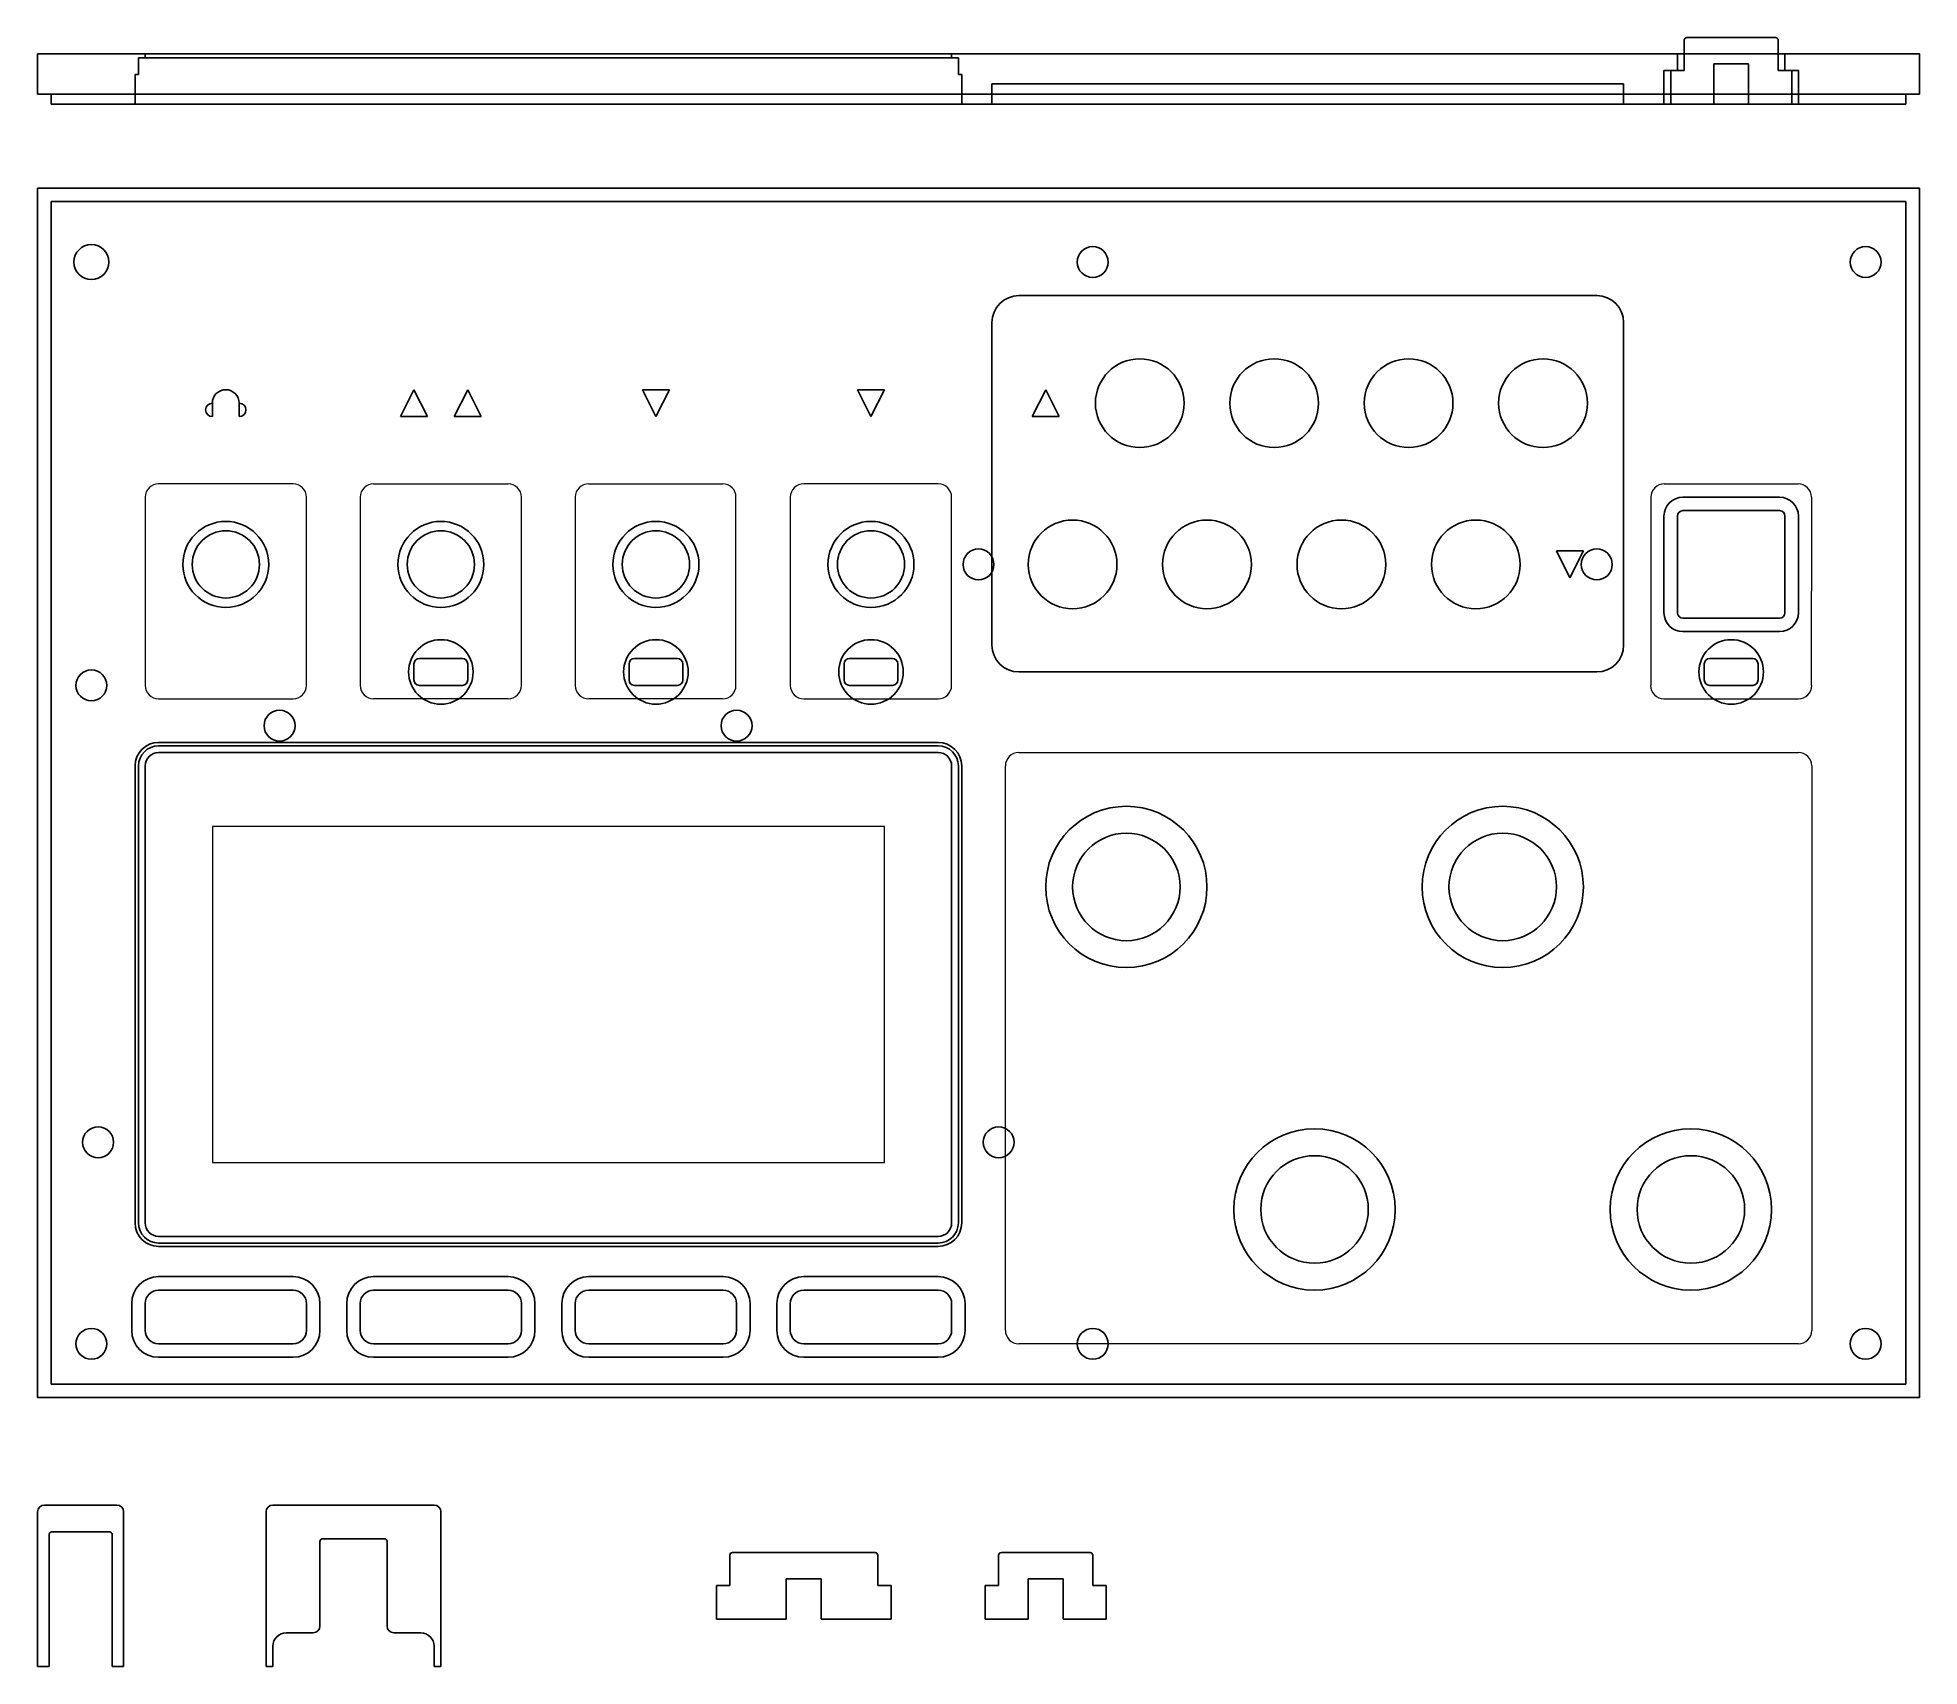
# Model space of a CAD drawing. Header units: inches. Extents: x 0 to 7, y -1 to 5.06.
import ezdxf

# ---------------------------------------------------------------- set-up
doc = ezdxf.new("R2010")
doc.units = ezdxf.units.IN
doc.header["$MEASUREMENT"] = 0
doc.linetypes.add('DASHED', pattern=[18, 12, -6])
doc.linetypes.add('DASHEDX2', pattern=[36, 24, -12])
for name, color, linetype, lineweight, true_color in [('blind-thread-under', 178, 'Continuous', 25, 0x000000), ('cut', 178, 'Continuous', 25, 0x000000), ('cut-under', 178, 'Continuous', 25, 0x000000), ('etch', 178, 'Continuous', 0, 0x000000), ('icon', 178, 'Continuous', 25, 0x000000), ('keypad', 178, 'Continuous', 25, 0x000000), ('knobs', 178, 'Continuous', 25, 0x000000), ('screen', 178, 'DASHEDX2', 5, 0x000000), ('side-view', 178, 'Continuous', 25, 0x000000), ('sidecut', 178, 'DASHED', 25, 0x000000)]:
    doc.layers.add(name, color=color, linetype=linetype, lineweight=lineweight, true_color=true_color)

msp = doc.modelspace()

# ---------------------------------------------------------------- linework, layer by layer
at = {"layer": 'blind-thread-under'}
for centre, radius in [((0.2, 4.225), 0.065), ((3.925, 4.225), 0.0575), ((6.8, 4.225), 0.0575), ((3.5, 3.1), 0.0575), ((5.8, 3.1), 0.0575), ((0.2, 2.65), 0.0575), ((0.9, 2.5), 0.0575), ((2.6, 2.5), 0.0575), ((0.225, 0.95), 0.0575), ((3.575, 0.95), 0.0575), ((0.2, 0.2), 0.0575), ((3.925, 0.2), 0.0575), ((6.8, 0.2), 0.0575)]:
    msp.add_circle(centre, radius, dxfattribs=at)
at = {"layer": 'cut'}
for p, q in [((0, 4.5), (0, 0)), ((7, 4.5), (0, 4.5)), ((7, 0), (7, 4.5)), ((6.12, 3.3), (6.48, 3.3)), ((6.1, 2.92), (6.1, 3.28)), ((6.5, 3.28), (6.5, 2.92)), ((6.48, 2.9), (6.12, 2.9)), ((1.42, 2.75), (1.58, 2.75)), ((2.22, 2.75), (2.38, 2.75)), ((3.02, 2.75), (3.18, 2.75)), ((6.22, 2.75), (6.38, 2.75)), ((1.4, 2.67), (1.4, 2.73)), ((1.6, 2.73), (1.6, 2.67)), ((2.2, 2.67), (2.2, 2.73)), ((2.4, 2.73), (2.4, 2.67)), ((3, 2.67), (3, 2.73)), ((3.2, 2.73), (3.2, 2.67)), ((6.2, 2.67), (6.2, 2.73)), ((6.4, 2.73), (6.4, 2.67)), ((1.58, 2.65), (1.42, 2.65)), ((2.38, 2.65), (2.22, 2.65)), ((3.18, 2.65), (3.02, 2.65)), ((6.38, 2.65), (6.22, 2.65)), ((3.35, 2.4), (0.45, 2.4)), ((0.4, 2.35), (0.4, 0.65)), ((3.4, 0.65), (3.4, 2.35)), ((0.45, 0.6), (3.35, 0.6)), ((0.4, 0.35), (0.4, 0.25)), ((0.95, 0.4), (0.45, 0.4)), ((1, 0.25), (1, 0.35)), ((1.2, 0.35), (1.2, 0.25)), ((1.75, 0.4), (1.25, 0.4)), ((1.8, 0.25), (1.8, 0.35)), ((2, 0.35), (2, 0.25)), ((2.55, 0.4), (2.05, 0.4)), ((2.6, 0.25), (2.6, 0.35)), ((2.8, 0.35), (2.8, 0.25)), ((3.35, 0.4), (2.85, 0.4)), ((3.4, 0.25), (3.4, 0.35)), ((0.45, 0.2), (0.95, 0.2)), ((1.25, 0.2), (1.75, 0.2)), ((2.05, 0.2), (2.55, 0.2)), ((2.85, 0.2), (3.35, 0.2)), ((0, 0), (7, 0))]:
    msp.add_line(p, q, dxfattribs=at)
for centre, radius in [((4.1, 3.7), 0.165), ((4.6, 3.7), 0.165), ((5.1, 3.7), 0.165), ((5.6, 3.7), 0.165), ((0.7, 3.1), 0.125), ((1.5, 3.1), 0.125), ((2.3, 3.1), 0.125), ((3.1, 3.1), 0.125), ((3.85, 3.1), 0.165), ((4.35, 3.1), 0.165), ((4.85, 3.1), 0.165), ((5.35, 3.1), 0.165), ((4.05, 1.9), 0.2), ((5.45, 1.9), 0.2), ((4.75, 0.7), 0.2), ((6.15, 0.7), 0.2)]:
    msp.add_circle(centre, radius, dxfattribs=at)
for centre, radius, start, end in [((6.12, 3.28), 0.02, 90, 180), ((6.48, 3.28), 0.02, 0, 90), ((6.12, 2.92), 0.02, 180, 270), ((6.48, 2.92), 0.02, 270, 0), ((1.42, 2.73), 0.02, 90, 180), ((1.58, 2.73), 0.02, 0, 90), ((2.22, 2.73), 0.02, 90, 180), ((2.38, 2.73), 0.02, 0, 90), ((3.02, 2.73), 0.02, 90, 180), ((3.18, 2.73), 0.02, 0, 90), ((6.22, 2.73), 0.02, 90, 180), ((6.38, 2.73), 0.02, 0, 90), ((1.42, 2.67), 0.02, 180, 270), ((1.58, 2.67), 0.02, 270, 0), ((2.22, 2.67), 0.02, 180, 270), ((2.38, 2.67), 0.02, 270, 0), ((3.02, 2.67), 0.02, 180, 270), ((3.18, 2.67), 0.02, 270, 0), ((6.22, 2.67), 0.02, 180, 270), ((6.38, 2.67), 0.02, 270, 0), ((0.45, 2.35), 0.05, 90, 180), ((3.35, 2.35), 0.05, 0, 90), ((0.45, 0.65), 0.05, 180, 270), ((3.35, 0.65), 0.05, 270, 0), ((0.45, 0.35), 0.05, 90, 180), ((0.95, 0.35), 0.05, 0, 90), ((1.25, 0.35), 0.05, 90, 180), ((1.75, 0.35), 0.05, 0, 90), ((2.05, 0.35), 0.05, 90, 180), ((2.55, 0.35), 0.05, 0, 90), ((2.85, 0.35), 0.05, 90, 180), ((3.35, 0.35), 0.05, 0, 90), ((0.45, 0.25), 0.05, 180, 270), ((0.95, 0.25), 0.05, 270, 0), ((1.25, 0.25), 0.05, 180, 270), ((1.75, 0.25), 0.05, 270, 0), ((2.05, 0.25), 0.05, 180, 270), ((2.55, 0.25), 0.05, 270, 0), ((2.85, 0.25), 0.05, 180, 270), ((3.35, 0.25), 0.05, 270, 0)]:
    msp.add_arc(centre, radius, start, end, dxfattribs=at)
at = {"layer": 'cut-under'}
for p, q in [((5.8, 4.1), (3.65, 4.1)), ((3.55, 4), (3.55, 2.8)), ((5.9, 2.8), (5.9, 4)), ((6.12, 3.35), (6.48, 3.35)), ((6.05, 2.92), (6.05, 3.28)), ((6.55, 3.28), (6.55, 2.92)), ((6.48, 2.85), (6.12, 2.85)), ((3.65, 2.7), (5.8, 2.7)), ((3.35, 2.4375), (0.45, 2.4375)), ((3.35, 2.425), (0.45, 2.425)), ((0.3625, 2.35), (0.3625, 0.65)), ((0.375, 2.35), (0.375, 0.65)), ((3.425, 0.65), (3.425, 2.35)), ((3.4375, 0.65), (3.4375, 2.35)), ((0.45, 0.575), (3.35, 0.575)), ((0.45, 0.5625), (3.35, 0.5625)), ((0.95, 0.45), (0.45, 0.45)), ((1.75, 0.45), (1.25, 0.45)), ((2.55, 0.45), (2.05, 0.45)), ((3.35, 0.45), (2.85, 0.45)), ((0.35, 0.35), (0.35, 0.25)), ((1.05, 0.25), (1.05, 0.35)), ((1.15, 0.35), (1.15, 0.25)), ((1.85, 0.25), (1.85, 0.35)), ((1.95, 0.35), (1.95, 0.25)), ((2.65, 0.25), (2.65, 0.35)), ((2.75, 0.35), (2.75, 0.25)), ((3.45, 0.25), (3.45, 0.35)), ((0.45, 0.15), (0.95, 0.15)), ((1.25, 0.15), (1.75, 0.15)), ((2.05, 0.15), (2.55, 0.15)), ((2.85, 0.15), (3.35, 0.15))]:
    msp.add_line(p, q, dxfattribs=at)
for centre in [(1.5, 2.7), (2.3, 2.7), (3.1, 2.7), (6.3, 2.7)]:
    msp.add_circle(centre, 0.12, dxfattribs=at)
for centre, radius, start, end in [((3.65, 4), 0.1, 90, 180), ((5.8, 4), 0.1, 0, 90), ((6.12, 3.28), 0.07, 90, 180), ((6.48, 3.28), 0.07, 0, 90), ((6.12, 2.92), 0.07, 180, 270), ((6.48, 2.92), 0.07, 270, 0), ((3.65, 2.8), 0.1, 180, 270), ((5.8, 2.8), 0.1, 270, 0), ((0.45, 2.35), 0.0875, 90, 180), ((0.45, 2.35), 0.075, 90, 180), ((3.35, 2.35), 0.0875, 0, 90), ((3.35, 2.35), 0.075, 0, 90), ((0.45, 0.65), 0.0875, 180, 270), ((0.45, 0.65), 0.075, 180, 270), ((3.35, 0.65), 0.075, 270, 0), ((3.35, 0.65), 0.0875, 270, 0), ((0.45, 0.35), 0.1, 90, 180), ((0.95, 0.35), 0.1, 0, 90), ((1.25, 0.35), 0.1, 90, 180), ((1.75, 0.35), 0.1, 0, 90), ((2.05, 0.35), 0.1, 90, 180), ((2.55, 0.35), 0.1, 0, 90), ((2.85, 0.35), 0.1, 90, 180), ((3.35, 0.35), 0.1, 0, 90), ((2.05, 0.35), 0, 90, 180), ((0.45, 0.25), 0.1, 180, 270), ((0.95, 0.25), 0.1, 270, 0), ((1.25, 0.25), 0.1, 180, 270), ((1.75, 0.25), 0.1, 270, 0), ((2.05, 0.25), 0.1, 180, 270), ((2.55, 0.25), 0.1, 270, 0), ((2.85, 0.25), 0.1, 180, 270), ((3.35, 0.25), 0.1, 270, 0)]:
    msp.add_arc(centre, radius, start, end, dxfattribs=at)
at = {"layer": 'etch'}
for p, q in [((0.95, 3.4), (0.45, 3.4)), ((1.25, 3.4), (1.75, 3.4)), ((2.05, 3.4), (2.5478, 3.4002)), ((3.35, 3.4), (2.85, 3.4)), ((6.0511, 3.3999), (6.5489, 3.4001)), ((0.4, 3.35), (0.4, 2.65)), ((1, 2.65), (1, 3.35)), ((1.2, 3.35), (1.2, 2.65)), ((1.8, 2.65), (1.8, 3.35)), ((2, 3.35), (2, 2.65)), ((2.5978, 2.6502), (2.5978, 3.3502)), ((2.8, 3.35), (2.8, 2.65)), ((3.4, 2.65), (3.4, 3.35)), ((6.0011, 3.3499), (6.0011, 2.6499)), ((6.5989, 2.6501), (6.6, 3.35)), ((0.45, 2.6), (0.95, 2.6)), ((1.75, 2.6), (1.25, 2.6)), ((2.5478, 2.6002), (2.05, 2.6)), ((2.85, 2.6), (3.35, 2.6)), ((6.05, 2.6), (6.55, 2.6)), ((3.65, 2.4), (6.55, 2.4)), ((3.6, 0.25), (3.6, 2.35)), ((6.6, 2.35), (6.6, 0.25)), ((6.55, 0.2), (3.65, 0.2))]:
    msp.add_line(p, q, dxfattribs=at)
for centre, start, end in [((0.45, 3.35), 90, 180), ((0.95, 3.35), 0, 90), ((1.25, 3.35), 90, 180), ((1.75, 3.35), 0, 90), ((2.05, 3.35), 90, 180), ((2.5478, 3.3502), 0, 90), ((2.85, 3.35), 90, 180), ((3.35, 3.35), 0, 90), ((6.0511, 3.3499), 90, 180), ((6.5489, 3.3501), 0, 90), ((0.45, 2.65), 180, 270), ((0.95, 2.65), 270, 0), ((1.25, 2.65), 180, 270), ((1.75, 2.65), 270, 0), ((2.05, 2.65), 180, 270), ((2.5478, 2.6502), 270, 0), ((2.85, 2.65), 180, 270), ((3.35, 2.65), 270, 0), ((6.05, 2.65), 180, 270), ((6.55, 2.65), 270, 0), ((3.65, 2.35), 90, 180), ((6.55, 2.35), 0, 90), ((3.65, 0.25), 180, 270), ((6.55, 0.25), 270, 0)]:
    msp.add_arc(centre, 0.05, start, end, dxfattribs=at)
at = {"layer": 'icon'}
for p, q in [((1.4, 3.75), (1.35, 3.65)), ((1.45, 3.65), (1.4, 3.75)), ((1.6, 3.75), (1.55, 3.65)), ((1.65, 3.65), (1.6, 3.75)), ((2.35, 3.75), (2.25, 3.75)), ((2.25, 3.75), (2.3, 3.65)), ((2.3, 3.65), (2.35, 3.75)), ((3.15, 3.75), (3.05, 3.75)), ((3.05, 3.75), (3.1, 3.65)), ((3.1, 3.65), (3.15, 3.75)), ((3.75, 3.75), (3.7, 3.65)), ((3.8, 3.65), (3.75, 3.75)), ((0.65, 3.65), (0.65, 3.7)), ((0.75, 3.65), (0.75, 3.7)), ((1.35, 3.65), (1.45, 3.65)), ((1.55, 3.65), (1.65, 3.65)), ((3.7, 3.65), (3.8, 3.65)), ((5.75, 3.15), (5.65, 3.15)), ((5.65, 3.15), (5.7, 3.05)), ((5.7, 3.05), (5.75, 3.15))]:
    msp.add_line(p, q, dxfattribs=at)
for centre, radius, start, end in [((0.7, 3.7), 0.05, 0, 180), ((0.65, 3.675), 0.025, 90, 270), ((0.75, 3.675), 0.025, 270, 90)]:
    msp.add_arc(centre, radius, start, end, dxfattribs=at)
at = {"layer": 'keypad'}
for p, q in [((6.125, 4.9375), (6.125, 5.05)), ((6.465, 5.06), (6.135, 5.06)), ((6.475, 4.9375), (6.475, 5.05)), ((6.075, 4.8125), (6.075, 4.9375)), ((6.075, 4.9375), (6.125, 4.9375)), ((6.365, 4.9625), (6.235, 4.9625)), ((6.235, 4.9625), (6.235, 4.8125)), ((6.365, 4.8125), (6.365, 4.9625)), ((6.525, 4.9375), (6.475, 4.9375)), ((6.525, 4.8125), (6.525, 4.9375)), ((6.235, 4.8125), (6.075, 4.8125)), ((6.365, 4.8125), (6.525, 4.8125)), ((2.575, -0.6988), (2.575, -0.5863)), ((3.115, -0.5763), (2.585, -0.5763)), ((3.125, -0.6988), (3.125, -0.5863)), ((3.575, -0.6988), (3.575, -0.5863)), ((3.915, -0.5763), (3.585, -0.5763)), ((3.925, -0.6988), (3.925, -0.5863)), ((2.525, -0.6988), (2.575, -0.6988)), ((2.525, -0.8238), (2.525, -0.6988)), ((2.915, -0.6737), (2.785, -0.6737)), ((2.785, -0.6737), (2.785, -0.8238)), ((2.915, -0.8238), (2.915, -0.6737)), ((3.175, -0.6988), (3.125, -0.6988)), ((3.175, -0.8238), (3.175, -0.6988)), ((3.525, -0.6988), (3.575, -0.6988)), ((3.525, -0.8238), (3.525, -0.6988)), ((3.815, -0.6737), (3.685, -0.6737)), ((3.685, -0.6737), (3.685, -0.8238)), ((3.815, -0.8238), (3.815, -0.6737)), ((3.975, -0.6988), (3.925, -0.6988)), ((3.975, -0.8238), (3.975, -0.6988)), ((2.785, -0.8238), (2.525, -0.8238)), ((2.915, -0.8238), (3.175, -0.8238)), ((3.685, -0.8238), (3.525, -0.8238)), ((3.815, -0.8238), (3.975, -0.8238))]:
    msp.add_line(p, q, dxfattribs=at)
for centre, start, end in [((6.135, 5.05), 90, 180), ((6.465, 5.05), 0, 90), ((2.585, -0.5863), 90, 180), ((3.115, -0.5863), 0, 90), ((3.585, -0.5863), 90, 180), ((3.915, -0.5863), 0, 90)]:
    msp.add_arc(centre, 0.01, start, end, dxfattribs=at)
at = {"layer": 'knobs'}
for p, q in [((0.025, -0.4), (0.295, -0.4)), ((1.475, -0.4), (0.875, -0.4)), ((0, -1), (0, -0.425)), ((0.32, -0.425), (0.32, -1)), ((0.85, -0.425), (0.85, -1)), ((1.5, -1), (1.5, -0.425)), ((0.0425, -1), (0.0425, -0.51)), ((0.0525, -0.5), (0.2675, -0.5)), ((0.2775, -0.51), (0.2775, -1)), ((1.05, -0.535), (1.05, -0.85)), ((1.29, -0.525), (1.06, -0.525)), ((1.3, -0.85), (1.3, -0.535)), ((1.025, -0.875), (0.925, -0.875)), ((1.425, -0.875), (1.325, -0.875)), ((0.875, -0.925), (0.875, -1)), ((1.475, -1), (1.475, -0.925)), ((0, -1), (0, -1)), ((0.0425, -1), (0, -1)), ((0.2775, -1), (0.32, -1)), ((0.85, -1), (0.875, -1)), ((1.475, -1), (1.5, -1))]:
    msp.add_line(p, q, dxfattribs=at)
for centre, radius in [((0.7, 3.1), 0.16), ((1.5, 3.1), 0.16), ((2.3, 3.1), 0.16), ((3.1, 3.1), 0.16), ((4.05, 1.9), 0.3), ((5.45, 1.9), 0.3), ((4.75, 0.7), 0.3), ((6.15, 0.7), 0.3)]:
    msp.add_circle(centre, radius, dxfattribs=at)
for centre, radius, start, end in [((0.025, -0.425), 0.025, 90, 180), ((0.295, -0.425), 0.025, 0, 90), ((0.875, -0.425), 0.025, 90, 180), ((1.475, -0.425), 0.025, 0, 90), ((0.0525, -0.51), 0.01, 90, 180), ((0.2675, -0.51), 0.01, 0, 90), ((1.06, -0.535), 0.01, 90, 180), ((1.29, -0.535), 0.01, 0, 90), ((0.925, -0.925), 0.05, 90, 180), ((1.025, -0.85), 0.025, 270, 0), ((1.325, -0.85), 0.025, 180, 270), ((1.425, -0.925), 0.05, 0, 90)]:
    msp.add_arc(centre, radius, start, end, dxfattribs=at)
at = {"layer": 'screen'}
for p, q in [((3.15, 2.125), (0.65, 2.125)), ((0.65, 2.125), (0.65, 0.875)), ((3.15, 0.875), (3.15, 2.125)), ((0.65, 0.875), (3.15, 0.875))]:
    msp.add_line(p, q, dxfattribs=at)
at = {"layer": 'side-view'}
for p, q in [((0, 4.85), (0, 5)), ((6.1, 5), (0, 5)), ((0.375, 4.9225), (0.375, 4.985)), ((3.425, 4.985), (0.375, 4.985)), ((0.4, 4.985), (0.4, 5)), ((3.4, 4.985), (3.4, 5)), ((3.425, 4.9225), (3.425, 4.985)), ((6.1, 4.9375), (6.1, 5)), ((6.5, 5), (6.1, 5)), ((7, 5), (6.5, 5)), ((6.5, 4.9375), (6.5, 5)), ((7, 4.85), (7, 5)), ((0.3625, 4.8125), (0.3625, 4.9225)), ((0.375, 4.9225), (0.3625, 4.9225)), ((3.4375, 4.9225), (3.425, 4.9225)), ((3.4375, 4.8125), (3.4375, 4.9225)), ((6.1, 4.9375), (6.05, 4.9375)), ((6.05, 4.8125), (6.05, 4.9375)), ((6.55, 4.9375), (6.5, 4.9375)), ((6.55, 4.8125), (6.55, 4.9375)), ((7, 4.85), (0, 4.85)), ((0.05, 4.8125), (0.05, 4.85)), ((3.55, 4.8875), (5.9, 4.8875)), ((3.55, 4.8875), (3.55, 4.8125)), ((5.9, 4.8875), (5.9, 4.8125)), ((6.95, 4.8125), (6.95, 4.85)), ((6.05, 4.8125), (0.05, 4.8125)), ((6.525, 4.8125), (6.05, 4.8125)), ((6.95, 4.8125), (6.525, 4.8125))]:
    msp.add_line(p, q, dxfattribs=at)
at = {"layer": 'sidecut'}
for p, q in [((0.05, 4.45), (0.05, 0.05)), ((6.95, 4.45), (0.05, 4.45)), ((6.95, 0.05), (6.95, 4.45)), ((0.05, 0.05), (6.95, 0.05))]:
    msp.add_line(p, q, dxfattribs=at)

doc.saveas('drawing.dxf')
